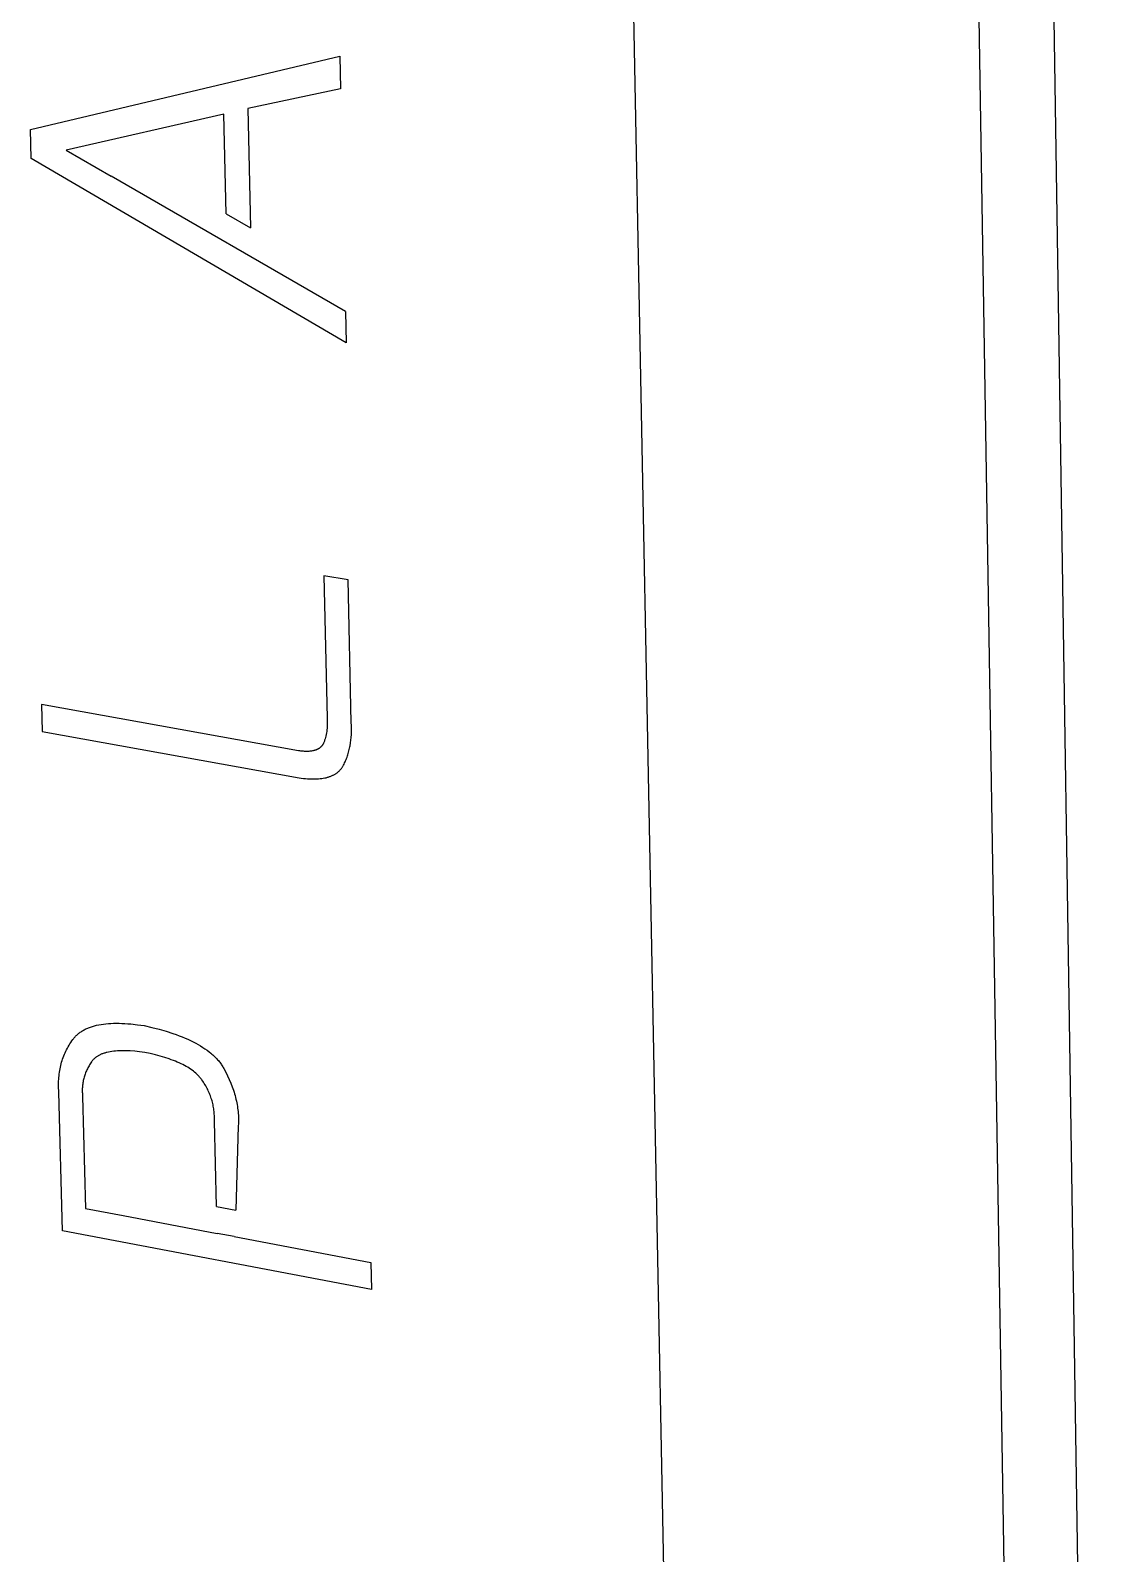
# Model space of a CAD drawing. Header units: millimetres. Extents: x 974 to 5700, y -47 to 3256.
# Drawn here: x 2159.3 to 2313.9, y 737.3 to 957.2 of the extents above; entities that cross this region are included whole.
import ezdxf

# ---------------------------------------------------------------- set-up
doc = ezdxf.new("R2010")
doc.units = ezdxf.units.MM
doc.header["$MEASUREMENT"] = 0
doc.layers.add('Domyslna', color=7, linetype='Continuous', true_color=0x000000)
doc.layers.add('Utwórz2D linie widoczne', color=7, linetype='Continuous', true_color=0x000000)

msp = doc.modelspace()

# ---------------------------------------------------------------- linework, layer by layer
at = {"layer": 'Domyslna'}
for p, q in [((2240.27, 1279.35), (2254.7, 533.35)), ((2313.92, 520.81), (2302.43, 1272.06))]:
    msp.add_line(p, q, dxfattribs=at)
at = {"layer": 'Utwórz2D linie widoczne'}
for p, q in [((2303.13, 538.3), (2291.22, 1282.19)), ((2159.33, 942.88), (2204.01, 953.45)), ((2204.01, 953.45), (2204.12, 948.74)), ((2204.12, 948.74), (2190.72, 945.91)), ((2190.72, 945.91), (2191.12, 928.66)), ((2187.27, 945.08), (2164.48, 939.86)), ((2187.6, 930.69), (2187.27, 945.08)), ((2159.43, 938.66), (2159.33, 942.88)), ((2164.48, 939.86), (2170.99, 936.13)), ((2204.93, 912.08), (2159.43, 938.66)), ((2170.99, 936.11), (2170.99, 936.13)), ((2204.83, 916.58), (2170.99, 936.11)), ((2187.6, 930.69), (2191.12, 928.66)), ((2204.83, 916.58), (2204.93, 912.08)), ((2205.21, 877.84), (2201.72, 878.45)), ((2201.72, 878.45), (2202.18, 857.9)), ((2205.66, 857.27), (2205.21, 877.84)), ((2198.05, 853.18), (2160.94, 859.85)), ((2160.94, 859.85), (2161.04, 855.95)), ((2202.18, 857.9), (2202.2, 857.64)), ((2202.2, 857.64), (2202.21, 857.39)), ((2161.04, 855.95), (2198.14, 849.27)), ((2202.01, 855.3), (2201.95, 855.09)), ((2202.06, 855.52), (2202.01, 855.3)), ((2202.1, 855.74), (2202.06, 855.52)), ((2202.14, 855.96), (2202.1, 855.74)), ((2202.16, 856.19), (2202.14, 855.96)), ((2202.19, 856.42), (2202.16, 856.19)), ((2202.2, 856.66), (2202.19, 856.42)), ((2202.21, 856.9), (2202.2, 856.66)), ((2202.21, 857.39), (2202.21, 857.14)), ((2202.21, 857.14), (2202.21, 856.9)), ((2205.69, 856.83), (2205.66, 857.27)), ((2205.66, 855.11), (2205.69, 855.53)), ((2205.7, 856.38), (2205.69, 856.83)), ((2205.69, 855.53), (2205.7, 855.95)), ((2205.7, 855.95), (2205.7, 856.38)), ((2198.24, 853.16), (2198.05, 853.18)), ((2198.41, 853.13), (2198.24, 853.16)), ((2198.59, 853.12), (2198.41, 853.13)), ((2198.75, 853.1), (2198.59, 853.12)), ((2198.92, 853.09), (2198.75, 853.1)), ((2199.67, 853.1), (2199.53, 853.09)), ((2199.81, 853.12), (2199.67, 853.1)), ((2199.94, 853.13), (2199.81, 853.12)), ((2200.07, 853.16), (2199.94, 853.13)), ((2200.13, 853.17), (2200.07, 853.16)), ((2200.19, 853.18), (2200.13, 853.17)), ((2200.25, 853.19), (2200.19, 853.18)), ((2200.31, 853.21), (2200.25, 853.19)), ((2200.37, 853.23), (2200.31, 853.21)), ((2200.43, 853.24), (2200.37, 853.23)), ((2200.48, 853.26), (2200.43, 853.24)), ((2200.54, 853.28), (2200.48, 853.26)), ((2200.59, 853.3), (2200.54, 853.28)), ((2200.65, 853.32), (2200.59, 853.3)), ((2200.7, 853.34), (2200.65, 853.32)), ((2200.75, 853.36), (2200.7, 853.34)), ((2200.8, 853.39), (2200.75, 853.36)), ((2200.85, 853.41), (2200.8, 853.39)), ((2200.89, 853.44), (2200.85, 853.41)), ((2200.94, 853.46), (2200.89, 853.44)), ((2200.98, 853.49), (2200.94, 853.46)), ((2201.03, 853.52), (2200.98, 853.49)), ((2201.07, 853.55), (2201.03, 853.52)), ((2201.11, 853.58), (2201.07, 853.55)), ((2201.15, 853.61), (2201.11, 853.58)), ((2201.19, 853.64), (2201.15, 853.61)), ((2201.23, 853.68), (2201.19, 853.64)), ((2201.27, 853.71), (2201.23, 853.68)), ((2201.3, 853.74), (2201.27, 853.71)), ((2201.34, 853.78), (2201.3, 853.74)), ((2201.37, 853.82), (2201.34, 853.78)), ((2201.4, 853.86), (2201.37, 853.82)), ((2201.44, 853.89), (2201.4, 853.86)), ((2201.47, 853.93), (2201.44, 853.89)), ((2201.5, 853.98), (2201.47, 853.93)), ((2201.52, 854.02), (2201.5, 853.98)), ((2201.55, 854.06), (2201.52, 854.02)), ((2201.58, 854.1), (2201.55, 854.06)), ((2201.6, 854.15), (2201.58, 854.1)), ((2201.63, 854.19), (2201.6, 854.15)), ((2201.65, 854.24), (2201.63, 854.19)), ((2201.67, 854.29), (2201.65, 854.24)), ((2201.71, 854.38), (2201.67, 854.29)), ((2201.75, 854.48), (2201.71, 854.38)), ((2201.79, 854.58), (2201.75, 854.48)), ((2201.83, 854.68), (2201.79, 854.58)), ((2201.86, 854.78), (2201.83, 854.68)), ((2201.89, 854.88), (2201.86, 854.78)), ((2201.95, 855.09), (2201.89, 854.88)), ((2205.29, 852.97), (2205.34, 853.16)), ((2205.34, 853.16), (2205.39, 853.34)), ((2205.39, 853.34), (2205.43, 853.53)), ((2205.43, 853.53), (2205.47, 853.72)), ((2205.47, 853.72), (2205.51, 853.91)), ((2205.51, 853.91), (2205.57, 854.31)), ((2205.57, 854.31), (2205.62, 854.7)), ((2205.62, 854.7), (2205.66, 855.11)), ((2199.08, 853.09), (2198.92, 853.09)), ((2199.23, 853.09), (2199.08, 853.09)), ((2199.38, 853.09), (2199.23, 853.09)), ((2199.53, 853.09), (2199.38, 853.09)), ((2204.41, 850.85), (2204.45, 850.93)), ((2204.45, 850.93), (2204.5, 851)), ((2204.5, 851), (2204.54, 851.08)), ((2204.54, 851.08), (2204.63, 851.25)), ((2204.63, 851.25), (2204.71, 851.41)), ((2204.71, 851.41), (2204.78, 851.57)), ((2204.78, 851.57), (2204.86, 851.74)), ((2204.86, 851.74), (2204.93, 851.91)), ((2204.93, 851.91), (2205, 852.08)), ((2205, 852.08), (2205.06, 852.26)), ((2205.06, 852.26), (2205.13, 852.43)), ((2205.13, 852.43), (2205.18, 852.61)), ((2205.18, 852.61), (2205.24, 852.79)), ((2205.24, 852.79), (2205.29, 852.97)), ((2198.14, 849.27), (2198.45, 849.22)), ((2198.45, 849.22), (2198.76, 849.19)), ((2198.76, 849.19), (2199.05, 849.16)), ((2199.05, 849.16), (2199.34, 849.13)), ((2199.34, 849.13), (2199.63, 849.12)), ((2199.63, 849.12), (2199.9, 849.1)), ((2199.9, 849.1), (2200.17, 849.1)), ((2200.17, 849.1), (2200.43, 849.1)), ((2200.43, 849.1), (2200.68, 849.11)), ((2200.68, 849.11), (2200.93, 849.12)), ((2200.93, 849.12), (2201.17, 849.15)), ((2201.17, 849.15), (2201.4, 849.17)), ((2201.4, 849.17), (2201.62, 849.21)), ((2201.62, 849.21), (2201.84, 849.25)), ((2201.84, 849.25), (2201.95, 849.27)), ((2201.95, 849.27), (2202.05, 849.29)), ((2202.05, 849.29), (2202.16, 849.32)), ((2202.16, 849.32), (2202.26, 849.35)), ((2202.26, 849.35), (2202.36, 849.38)), ((2202.36, 849.38), (2202.45, 849.41)), ((2202.45, 849.41), (2202.55, 849.44)), ((2202.55, 849.44), (2202.64, 849.47)), ((2202.64, 849.47), (2202.73, 849.51)), ((2202.73, 849.51), (2202.82, 849.55)), ((2202.82, 849.55), (2202.91, 849.59)), ((2202.91, 849.59), (2203, 849.63)), ((2203, 849.63), (2203.08, 849.67)), ((2203.08, 849.67), (2203.17, 849.71)), ((2203.17, 849.71), (2203.25, 849.76)), ((2203.25, 849.76), (2203.33, 849.8)), ((2203.33, 849.8), (2203.41, 849.85)), ((2203.41, 849.85), (2203.48, 849.9)), ((2203.48, 849.9), (2203.56, 849.96)), ((2203.56, 849.96), (2203.63, 850.01)), ((2203.63, 850.01), (2203.7, 850.06)), ((2203.7, 850.06), (2203.77, 850.12)), ((2203.77, 850.12), (2203.83, 850.18)), ((2203.83, 850.18), (2203.9, 850.24)), ((2203.9, 850.24), (2203.96, 850.3)), ((2203.96, 850.3), (2204.02, 850.36)), ((2204.02, 850.36), (2204.08, 850.43)), ((2204.08, 850.43), (2204.14, 850.49)), ((2204.14, 850.49), (2204.2, 850.56)), ((2204.2, 850.56), (2204.25, 850.63)), ((2204.25, 850.63), (2204.31, 850.7)), ((2204.31, 850.7), (2204.36, 850.78)), ((2204.36, 850.78), (2204.41, 850.85)), ((2168.73, 813.51), (2168.89, 813.54)), ((2168.89, 813.54), (2169.2, 813.61)), ((2169.2, 813.61), (2169.53, 813.67)), ((2169.53, 813.67), (2169.87, 813.72)), ((2169.87, 813.72), (2170.22, 813.76)), ((2170.22, 813.76), (2170.58, 813.79)), ((2170.58, 813.79), (2170.95, 813.81)), ((2170.95, 813.81), (2171.33, 813.83)), ((2171.33, 813.83), (2171.72, 813.84)), ((2171.72, 813.84), (2172.13, 813.83)), ((2172.13, 813.83), (2172.54, 813.82)), ((2172.54, 813.82), (2172.97, 813.8)), ((2172.97, 813.8), (2173.41, 813.77)), ((2173.41, 813.77), (2173.85, 813.73)), ((2173.85, 813.73), (2174.78, 813.63)), ((2174.78, 813.63), (2175.75, 813.49)), ((2165.31, 811.28), (2165.45, 811.49)), ((2165.45, 811.49), (2165.53, 811.59)), ((2165.53, 811.59), (2165.6, 811.69)), ((2165.6, 811.69), (2165.68, 811.78)), ((2165.68, 811.78), (2165.77, 811.88)), ((2165.77, 811.88), (2165.85, 811.97)), ((2165.85, 811.97), (2165.94, 812.06)), ((2165.94, 812.06), (2166.03, 812.14)), ((2166.03, 812.14), (2166.13, 812.23)), ((2166.13, 812.23), (2166.22, 812.31)), ((2166.22, 812.31), (2166.32, 812.39)), ((2166.32, 812.39), (2166.43, 812.47)), ((2166.43, 812.47), (2166.53, 812.55)), ((2166.53, 812.55), (2166.64, 812.62)), ((2166.64, 812.62), (2166.75, 812.69)), ((2166.75, 812.69), (2166.86, 812.76)), ((2166.86, 812.76), (2166.98, 812.83)), ((2166.98, 812.83), (2167.1, 812.89)), ((2167.1, 812.89), (2167.22, 812.96)), ((2167.22, 812.96), (2167.34, 813.02)), ((2167.34, 813.02), (2167.47, 813.08)), ((2167.47, 813.08), (2167.6, 813.13)), ((2167.6, 813.13), (2167.73, 813.19)), ((2167.73, 813.19), (2167.87, 813.24)), ((2167.87, 813.24), (2168, 813.29)), ((2168, 813.29), (2168.14, 813.34)), ((2168.14, 813.34), (2168.29, 813.38)), ((2168.29, 813.38), (2168.43, 813.43)), ((2168.43, 813.43), (2168.58, 813.47)), ((2168.58, 813.47), (2168.73, 813.51)), ((2175.75, 813.49), (2176.87, 813.24)), ((2176.87, 813.24), (2177.94, 812.97)), ((2177.94, 812.97), (2178.95, 812.68)), ((2178.95, 812.68), (2179.91, 812.37)), ((2179.91, 812.37), (2180.37, 812.21)), ((2180.37, 812.21), (2180.81, 812.04)), ((2180.81, 812.04), (2181.25, 811.87)), ((2181.25, 811.87), (2181.67, 811.7)), ((2181.67, 811.7), (2182.07, 811.52)), ((2182.07, 811.52), (2182.46, 811.34)), ((2182.46, 811.34), (2182.84, 811.15)), ((2164.06, 808.9), (2164.15, 809.13)), ((2164.15, 809.13), (2164.24, 809.36)), ((2164.24, 809.36), (2164.34, 809.58)), ((2164.34, 809.58), (2164.44, 809.8)), ((2164.44, 809.8), (2164.55, 810.02)), ((2164.55, 810.02), (2164.66, 810.23)), ((2164.66, 810.23), (2164.78, 810.45)), ((2164.78, 810.45), (2164.9, 810.66)), ((2164.9, 810.66), (2165.03, 810.87)), ((2165.03, 810.87), (2165.17, 811.08)), ((2165.17, 811.08), (2165.31, 811.28)), ((2169.12, 809.14), (2169.04, 809.09)), ((2169.21, 809.19), (2169.12, 809.14)), ((2169.29, 809.23), (2169.21, 809.19)), ((2169.38, 809.27), (2169.29, 809.23)), ((2169.47, 809.32), (2169.38, 809.27)), ((2169.56, 809.36), (2169.47, 809.32)), ((2169.66, 809.4), (2169.56, 809.36)), ((2169.75, 809.43), (2169.66, 809.4)), ((2169.85, 809.47), (2169.75, 809.43)), ((2169.96, 809.5), (2169.85, 809.47)), ((2170.06, 809.54), (2169.96, 809.5)), ((2170.16, 809.57), (2170.06, 809.54)), ((2170.27, 809.6), (2170.16, 809.57)), ((2170.38, 809.63), (2170.27, 809.6)), ((2170.61, 809.68), (2170.38, 809.63)), ((2170.85, 809.72), (2170.61, 809.68)), ((2171.09, 809.76), (2170.85, 809.72)), ((2171.35, 809.8), (2171.09, 809.76)), ((2171.61, 809.82), (2171.35, 809.8)), ((2171.88, 809.84), (2171.61, 809.82)), ((2172.17, 809.86), (2171.88, 809.84)), ((2172.46, 809.87), (2172.17, 809.86)), ((2172.76, 809.87), (2172.46, 809.87)), ((2173.06, 809.87), (2172.76, 809.87)), ((2173.38, 809.86), (2173.06, 809.87)), ((2173.71, 809.84), (2173.38, 809.86)), ((2174.39, 809.79), (2173.71, 809.84)), ((2175.1, 809.71), (2174.39, 809.79)), ((2175.85, 809.61), (2175.1, 809.71)), ((2176.63, 809.45), (2175.85, 809.61)), ((2177.37, 809.28), (2176.63, 809.45)), ((2178.07, 809.09), (2177.37, 809.28)), ((2182.84, 811.15), (2183.21, 810.96)), ((2183.21, 810.96), (2183.56, 810.77)), ((2183.56, 810.77), (2183.9, 810.57)), ((2183.9, 810.57), (2184.23, 810.36)), ((2184.23, 810.36), (2184.54, 810.15)), ((2184.54, 810.15), (2184.84, 809.94)), ((2184.84, 809.94), (2185.13, 809.72)), ((2185.13, 809.72), (2185.4, 809.5)), ((2185.4, 809.5), (2185.54, 809.39)), ((2185.54, 809.39), (2185.66, 809.27)), ((2185.66, 809.27), (2185.79, 809.16)), ((2185.79, 809.16), (2185.91, 809.04)), ((2163.52, 806.76), (2163.56, 807.01)), ((2163.56, 807.01), (2163.6, 807.25)), ((2163.6, 807.25), (2163.65, 807.49)), ((2163.65, 807.49), (2163.71, 807.73)), ((2163.71, 807.73), (2163.77, 807.97)), ((2163.77, 807.97), (2163.83, 808.21)), ((2163.83, 808.21), (2163.91, 808.44)), ((2163.91, 808.44), (2163.98, 808.67)), ((2163.98, 808.67), (2164.06, 808.9)), ((2167.42, 806.98), (2167.35, 806.82)), ((2167.48, 807.13), (2167.42, 806.98)), ((2167.56, 807.28), (2167.48, 807.13)), ((2167.63, 807.42), (2167.56, 807.28)), ((2167.71, 807.57), (2167.63, 807.42)), ((2167.79, 807.71), (2167.71, 807.57)), ((2167.87, 807.85), (2167.79, 807.71)), ((2167.96, 807.99), (2167.87, 807.85)), ((2168.14, 808.26), (2167.96, 807.99)), ((2168.19, 808.33), (2168.14, 808.26)), ((2168.24, 808.39), (2168.19, 808.33)), ((2168.3, 808.46), (2168.24, 808.39)), ((2168.35, 808.53), (2168.3, 808.46)), ((2168.41, 808.59), (2168.35, 808.53)), ((2168.47, 808.65), (2168.41, 808.59)), ((2168.54, 808.71), (2168.47, 808.65)), ((2168.6, 808.77), (2168.54, 808.71)), ((2168.67, 808.83), (2168.6, 808.77)), ((2168.74, 808.88), (2168.67, 808.83)), ((2168.81, 808.94), (2168.74, 808.88)), ((2168.89, 808.99), (2168.81, 808.94)), ((2168.96, 809.04), (2168.89, 808.99)), ((2169.04, 809.09), (2168.96, 809.04)), ((2178.74, 808.9), (2178.07, 809.09)), ((2179.38, 808.69), (2178.74, 808.9)), ((2179.68, 808.58), (2179.38, 808.69)), ((2179.98, 808.47), (2179.68, 808.58)), ((2180.27, 808.35), (2179.98, 808.47)), ((2180.54, 808.24), (2180.27, 808.35)), ((2180.82, 808.12), (2180.54, 808.24)), ((2181.08, 807.99), (2180.82, 808.12)), ((2181.33, 807.87), (2181.08, 807.99)), ((2181.58, 807.74), (2181.33, 807.87)), ((2181.81, 807.61), (2181.58, 807.74)), ((2182.04, 807.48), (2181.81, 807.61)), ((2182.26, 807.34), (2182.04, 807.48)), ((2182.47, 807.2), (2182.26, 807.34)), ((2182.67, 807.06), (2182.47, 807.2)), ((2182.86, 806.91), (2182.67, 807.06)), ((2185.91, 809.04), (2186.03, 808.93)), ((2186.03, 808.93), (2186.14, 808.81)), ((2186.14, 808.81), (2186.26, 808.69)), ((2186.26, 808.69), (2186.36, 808.57)), ((2186.36, 808.57), (2186.47, 808.45)), ((2186.47, 808.45), (2186.57, 808.32)), ((2186.57, 808.32), (2186.67, 808.2)), ((2186.67, 808.2), (2186.76, 808.07)), ((2186.76, 808.07), (2186.86, 807.95)), ((2186.86, 807.95), (2186.94, 807.82)), ((2186.94, 807.82), (2187.03, 807.69)), ((2187.03, 807.69), (2187.11, 807.56)), ((2187.11, 807.56), (2187.19, 807.43)), ((2187.19, 807.43), (2187.26, 807.3)), ((2187.26, 807.3), (2187.55, 806.78)), ((2163.39, 804.97), (2163.4, 805.23)), ((2163.4, 804.71), (2163.39, 804.97)), ((2163.4, 805.49), (2163.42, 805.75)), ((2163.4, 805.23), (2163.4, 805.49)), ((2163.42, 805.75), (2163.43, 806.01)), ((2163.43, 806.01), (2163.46, 806.26)), ((2163.46, 806.26), (2163.49, 806.51)), ((2163.49, 806.51), (2163.52, 806.76)), ((2166.84, 804.73), (2166.83, 804.56)), ((2166.86, 804.89), (2166.84, 804.73)), ((2166.88, 805.06), (2166.86, 804.89)), ((2166.9, 805.22), (2166.88, 805.06)), ((2166.93, 805.39), (2166.9, 805.22)), ((2166.96, 805.55), (2166.93, 805.39)), ((2167, 805.71), (2166.96, 805.55)), ((2167.04, 805.88), (2167, 805.71)), ((2167.08, 806.04), (2167.04, 805.88)), ((2167.13, 806.2), (2167.08, 806.04)), ((2167.18, 806.36), (2167.13, 806.2)), ((2167.23, 806.51), (2167.18, 806.36)), ((2167.29, 806.67), (2167.23, 806.51)), ((2167.35, 806.82), (2167.29, 806.67)), ((2183.05, 806.76), (2182.86, 806.91)), ((2183.22, 806.61), (2183.05, 806.76)), ((2183.39, 806.46), (2183.22, 806.61)), ((2183.47, 806.38), (2183.39, 806.46)), ((2183.55, 806.3), (2183.47, 806.38)), ((2183.63, 806.22), (2183.55, 806.3)), ((2183.7, 806.14), (2183.63, 806.22)), ((2183.77, 806.06), (2183.7, 806.14)), ((2183.84, 805.98), (2183.77, 806.06)), ((2183.91, 805.9), (2183.84, 805.98)), ((2183.98, 805.81), (2183.91, 805.9)), ((2184.04, 805.73), (2183.98, 805.81)), ((2184.1, 805.65), (2184.04, 805.73)), ((2184.22, 805.48), (2184.1, 805.65)), ((2184.33, 805.31), (2184.22, 805.48)), ((2184.44, 805.13), (2184.33, 805.31)), ((2184.55, 804.96), (2184.44, 805.13)), ((2184.65, 804.79), (2184.55, 804.96)), ((2184.75, 804.61), (2184.65, 804.79)), ((2187.55, 806.78), (2187.81, 806.25)), ((2187.81, 806.25), (2188.05, 805.73)), ((2188.05, 805.73), (2188.28, 805.2)), ((2188.28, 805.2), (2188.48, 804.68)), ((2163.4, 804.44), (2163.4, 804.71)), ((2163.42, 804.17), (2163.4, 804.44)), ((2163.44, 803.9), (2163.42, 804.17)), ((2163.94, 783.89), (2163.44, 803.9)), ((2166.83, 804.56), (2166.82, 804.4)), ((2166.82, 804.4), (2166.82, 804.23)), ((2166.82, 804.23), (2166.82, 804.07)), ((2166.82, 804.07), (2166.82, 803.91)), ((2166.82, 803.91), (2166.83, 803.74)), ((2166.83, 803.74), (2166.84, 803.58)), ((2166.84, 803.58), (2166.85, 803.42)), ((2166.85, 803.42), (2166.87, 803.26)), ((2166.87, 803.26), (2167.27, 787.1)), ((2184.84, 804.44), (2184.75, 804.61)), ((2184.93, 804.26), (2184.84, 804.44)), ((2185.02, 804.08), (2184.93, 804.26)), ((2185.1, 803.9), (2185.02, 804.08)), ((2185.18, 803.72), (2185.1, 803.9)), ((2185.25, 803.54), (2185.18, 803.72)), ((2185.32, 803.36), (2185.25, 803.54)), ((2185.39, 803.17), (2185.32, 803.36)), ((2185.45, 802.99), (2185.39, 803.17)), ((2185.51, 802.8), (2185.45, 802.99)), ((2185.56, 802.62), (2185.51, 802.8)), ((2185.61, 802.43), (2185.56, 802.62)), ((2188.48, 804.68), (2188.66, 804.16)), ((2188.66, 804.16), (2188.74, 803.9)), ((2188.74, 803.9), (2188.82, 803.64)), ((2188.82, 803.64), (2188.89, 803.39)), ((2188.89, 803.39), (2188.96, 803.13)), ((2188.96, 803.13), (2189.02, 802.87)), ((2189.02, 802.87), (2189.08, 802.61)), ((2189.08, 802.61), (2189.13, 802.36)), ((2185.66, 802.24), (2185.61, 802.43)), ((2185.7, 802.05), (2185.66, 802.24)), ((2185.74, 801.86), (2185.7, 802.05)), ((2185.77, 801.67), (2185.74, 801.86)), ((2185.8, 801.48), (2185.77, 801.67)), ((2185.83, 801.28), (2185.8, 801.48)), ((2185.85, 801.09), (2185.83, 801.28)), ((2185.87, 800.89), (2185.85, 801.09)), ((2185.89, 800.7), (2185.87, 800.89)), ((2185.9, 800.5), (2185.89, 800.7)), ((2185.9, 800.3), (2185.9, 800.5)), ((2189.13, 802.36), (2189.18, 802.1)), ((2189.18, 802.1), (2189.22, 801.84)), ((2189.22, 801.84), (2189.26, 801.59)), ((2189.26, 801.59), (2189.29, 801.33)), ((2189.29, 801.33), (2189.32, 801.08)), ((2189.32, 801.08), (2189.34, 800.82)), ((2189.34, 800.82), (2189.36, 800.57)), ((2189.36, 800.57), (2189.37, 800.32)), ((2185.9, 800.1), (2185.9, 800.3)), ((2185.9, 799.9), (2185.9, 800.1)), ((2185.9, 799.7), (2185.9, 799.9)), ((2186.2, 787.37), (2185.9, 799.7)), ((2189.35, 799.05), (2189, 786.85)), ((2189.36, 799.31), (2189.35, 799.05)), ((2189.37, 799.56), (2189.36, 799.31)), ((2189.37, 800.32), (2189.37, 800.06)), ((2189.37, 800.06), (2189.38, 799.81)), ((2189.38, 799.81), (2189.37, 799.56)), ((2186.2, 787.37), (2189, 786.85)), ((2167.27, 787.1), (2172.7, 786.08)), ((2172.7, 786.08), (2186.29, 783.5)), ((2208.58, 775.42), (2163.94, 783.89)), ((2188.76, 783.04), (2186.29, 783.5)), ((2188.76, 783.04), (2208.5, 779.3)), ((2208.5, 779.3), (2208.58, 775.42))]:
    msp.add_line(p, q, dxfattribs=at)

doc.saveas('drawing.dxf')
